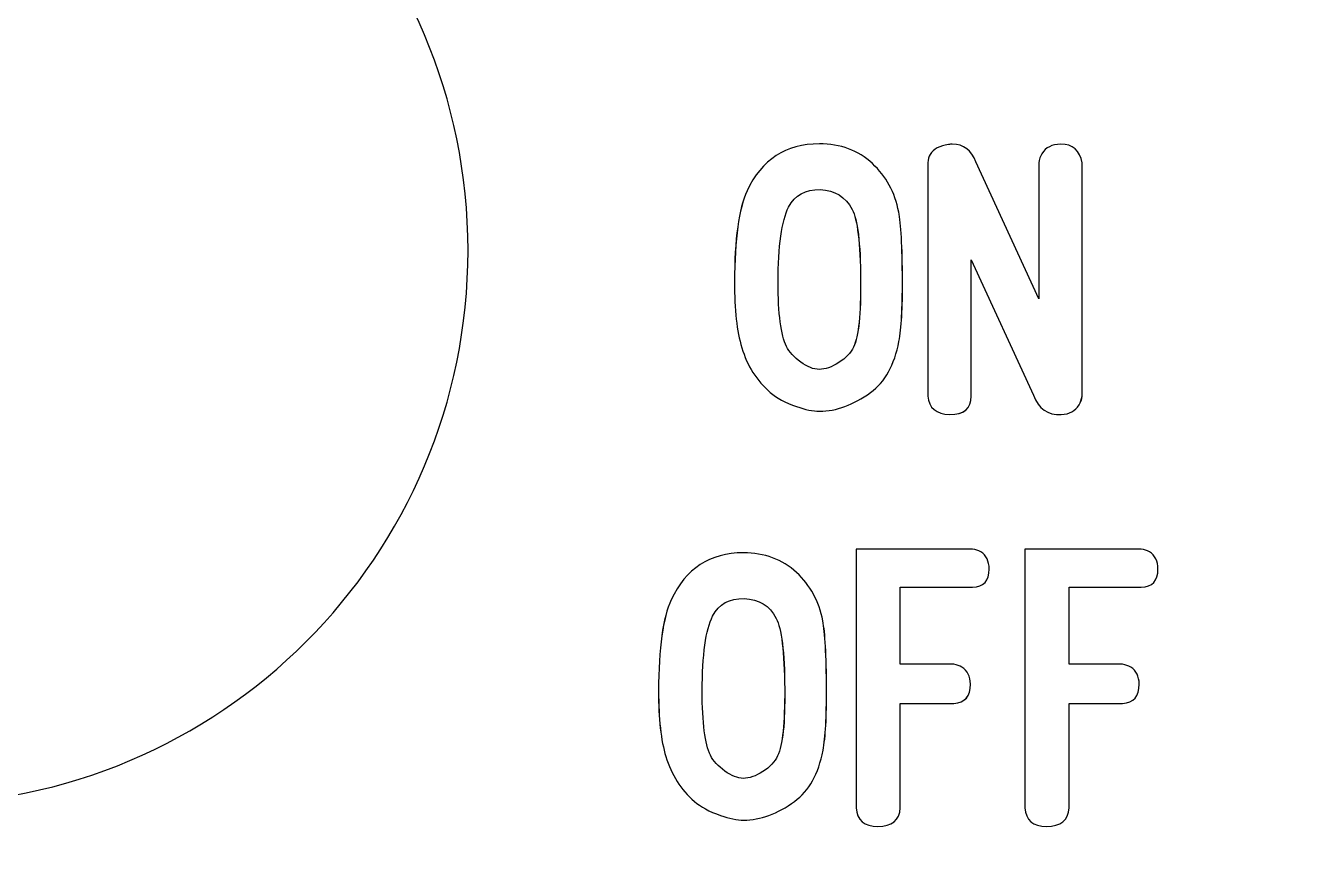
# Model space of a CAD drawing. Header units: millimetres. Extents: x -337 to -166, y 185 to 501.
# Drawn here: x -264.34 to -250.44, y 412.63 to 421.6 of the extents above; entities that cross this region are included whole.
import ezdxf

# ---------------------------------------------------------------- set-up
doc = ezdxf.new("R2010")
doc.units = ezdxf.units.MM
doc.header["$MEASUREMENT"] = 0
doc.layers.add('Layer 1', color=7, linetype='Continuous')

msp = doc.modelspace()

# ---------------------------------------------------------------- linework, layer by layer
at = {"layer": 'Layer 1', "color": 250}
msp.add_open_spline([(-311.1169, 450.5214), (-311.1169, 450.5214), (-166.2022, 448.6773), (-166.2022, 448.6773), (-166.2022, 448.6773), (-166.2022, 448.6773), (-166.2022, 441.2629), (-166.2022, 441.2629), (-166.2022, 441.2629), (-166.2022, 440.7156), (-166.6526, 440.2628), (-167.2023, 440.2628), (-167.2023, 440.2628), (-167.2023, 440.2628), (-170.6737, 440.2628), (-170.6737, 440.2628), (-170.6737, 440.2628), (-170.6737, 440.2628), (-170.6739, 440.2624), (-170.6739, 440.2624), (-170.6739, 440.2624), (-170.7003, 440.2628), (-170.7268, 440.2633), (-170.7533, 440.2633), (-170.7533, 440.2633), (-170.7533, 440.2633), (-170.7731, 440.2635), (-170.7731, 440.2635), (-170.7731, 440.2635), (-174.1442, 440.2612), (-176.8765, 437.5041), (-176.8765, 434.1087), (-176.8765, 434.1087), (-176.8765, 430.7102), (-174.139, 427.9541), (-170.7638, 427.9541), (-170.7638, 427.9541), (-170.7337, 427.9541), (-170.7038, 427.9541), (-170.6737, 427.9549), (-170.6737, 427.9549), (-170.6737, 427.9549), (-170.6737, 427.9541), (-170.6737, 427.9541), (-170.6737, 427.9541), (-170.6737, 427.9541), (-167.2022, 427.9541), (-167.2022, 427.9541), (-167.2022, 427.9541), (-166.654, 427.9541), (-166.2023, 427.4996), (-166.2023, 426.9542), (-166.2023, 426.9542), (-166.2023, 426.9542), (-166.2022, 412.3466), (-166.2022, 412.3466), (-166.2022, 412.3466), (-166.2022, 411.8011), (-166.6543, 411.3465), (-167.2023, 411.3465), (-167.2023, 411.3465), (-167.2023, 411.3465), (-170.6737, 411.3467), (-170.6737, 411.3467), (-170.6737, 411.3467), (-170.6737, 411.3467), (-170.6739, 411.3451), (-170.6739, 411.3451), (-170.6739, 411.3451), (-170.7038, 411.3459), (-170.7336, 411.3465), (-170.7638, 411.3465), (-170.7638, 411.3465), (-174.1391, 411.3467), (-176.8764, 408.59), (-176.8764, 405.1916), (-176.8764, 405.1916), (-176.8764, 405.1916), (-176.8871, 401.4329), (-176.8871, 401.4329), (-176.8871, 401.4329), (-176.8871, 400.8833), (-177.3394, 400.4335), (-177.8871, 400.4335), (-177.8871, 400.4335), (-177.8871, 400.4335), (-299.817, 400.4336), (-299.817, 400.4336), (-299.817, 400.4336), (-300.0898, 400.4336), (-300.33, 400.5321), (-300.5245, 400.7267), (-300.5245, 400.7267), (-300.719, 400.9214), (-300.817, 401.159), (-300.817, 401.4346), (-300.817, 401.4346), (-300.817, 401.4346), (-300.8018, 405.5958), (-300.8018, 405.5958), (-300.8018, 405.5958), (-300.8018, 408.9944), (-303.539, 411.7505), (-306.9143, 411.7505), (-306.9143, 411.7505), (-306.9444, 411.7505), (-306.9744, 411.7497), (-307.0041, 411.7489), (-307.0041, 411.7489), (-307.0041, 411.7489), (-307.0041, 411.7505), (-307.0041, 411.7505), (-307.0041, 411.7505), (-307.0041, 411.7505), (-310.2021, 411.7505), (-310.2021, 411.7505), (-310.2021, 411.7505), (-310.7504, 411.7505), (-311.2021, 412.1997), (-311.2021, 412.7505), (-311.2021, 412.7505), (-311.2021, 412.7505), (-311.2021, 426.9574), (-311.2021, 426.9574), (-311.2021, 426.9574), (-311.2021, 427.508), (-310.7504, 427.9572), (-310.2021, 427.9572), (-310.2021, 427.9572), (-310.2021, 427.9572), (-307.0041, 427.9573), (-307.0041, 427.9573), (-307.0041, 427.9573), (-307.0041, 427.9573), (-307.0043, 427.9593), (-307.0043, 427.9593), (-307.0043, 427.9593), (-306.9756, 427.9587), (-306.9466, 427.9574), (-306.9178, 427.9578), (-306.9178, 427.9578), (-306.9178, 427.9578), (-306.9016, 427.9579), (-306.9016, 427.9579), (-306.9016, 427.9579), (-303.5321, 427.9617), (-300.8018, 430.7181), (-300.8018, 434.1129), (-300.8018, 434.1129), (-300.8018, 437.5117), (-303.539, 440.2676), (-306.9143, 440.2676), (-306.9143, 440.2676), (-306.9444, 440.2678), (-306.9744, 440.2668), (-307.0041, 440.266), (-307.0041, 440.266), (-307.0041, 440.266), (-307.0041, 440.2678), (-307.0041, 440.2678), (-307.0041, 440.2678), (-307.0041, 440.2678), (-310.1021, 440.2678), (-310.1021, 440.2678), (-310.1021, 440.2678), (-310.6511, 440.2678), (-311.1021, 440.7169), (-311.1021, 441.2676), (-311.1021, 441.2676), (-311.1021, 441.2676), (-311.1169, 450.5214), (-311.1169, 450.5214)], degree=3, knots=[0, 0, 0, 0, 0.0227273, 0.0227273, 0.0227273, 0.0227273, 0.0454545, 0.0454545, 0.0454545, 0.0454545, 0.0681818, 0.0681818, 0.0681818, 0.0681818, 0.0909091, 0.0909091, 0.0909091, 0.0909091, 0.1136364, 0.1136364, 0.1136364, 0.1136364, 0.1363636, 0.1363636, 0.1363636, 0.1363636, 0.1590909, 0.1590909, 0.1590909, 0.1590909, 0.1818182, 0.1818182, 0.1818182, 0.1818182, 0.2045455, 0.2045455, 0.2045455, 0.2045455, 0.2272727, 0.2272727, 0.2272727, 0.2272727, 0.25, 0.25, 0.25, 0.25, 0.2727273, 0.2727273, 0.2727273, 0.2727273, 0.2954545, 0.2954545, 0.2954545, 0.2954545, 0.3181818, 0.3181818, 0.3181818, 0.3181818, 0.3409091, 0.3409091, 0.3409091, 0.3409091, 0.3636364, 0.3636364, 0.3636364, 0.3636364, 0.3863636, 0.3863636, 0.3863636, 0.3863636, 0.4090909, 0.4090909, 0.4090909, 0.4090909, 0.4318182, 0.4318182, 0.4318182, 0.4318182, 0.4545455, 0.4545455, 0.4545455, 0.4545455, 0.4772727, 0.4772727, 0.4772727, 0.4772727, 0.5, 0.5, 0.5, 0.5, 0.5227273, 0.5227273, 0.5227273, 0.5227273, 0.5454545, 0.5454545, 0.5454545, 0.5454545, 0.5681818, 0.5681818, 0.5681818, 0.5681818, 0.5909091, 0.5909091, 0.5909091, 0.5909091, 0.6136364, 0.6136364, 0.6136364, 0.6136364, 0.6363636, 0.6363636, 0.6363636, 0.6363636, 0.6590909, 0.6590909, 0.6590909, 0.6590909, 0.6818182, 0.6818182, 0.6818182, 0.6818182, 0.7045455, 0.7045455, 0.7045455, 0.7045455, 0.7272727, 0.7272727, 0.7272727, 0.7272727, 0.75, 0.75, 0.75, 0.75, 0.7727273, 0.7727273, 0.7727273, 0.7727273, 0.7954545, 0.7954545, 0.7954545, 0.7954545, 0.8181818, 0.8181818, 0.8181818, 0.8181818, 0.8409091, 0.8409091, 0.8409091, 0.8409091, 0.8636364, 0.8636364, 0.8636364, 0.8636364, 0.8863636, 0.8863636, 0.8863636, 0.8863636, 0.9090909, 0.9090909, 0.9090909, 0.9090909, 0.9318182, 0.9318182, 0.9318182, 0.9318182, 0.9545455, 0.9545455, 0.9545455, 0.9545455, 1, 1, 1, 1], dxfattribs=at)
at = {"layer": 'Layer 1', "color": 7}
for points, knots in [([(-265.5436, 425.1667), (-262.2299, 425.1667), (-259.5436, 422.4803), (-259.5436, 419.1666), (-259.5436, 419.1666), (-259.5436, 415.853), (-262.2299, 413.1666), (-265.5436, 413.1666), (-265.5436, 413.1666), (-268.8573, 413.1667), (-271.5436, 415.8529), (-271.5436, 419.1666), (-271.5436, 419.1666), (-271.5436, 422.4804), (-268.8573, 425.1666), (-265.5436, 425.1667)], [0, 0, 0, 0, 0.2, 0.2, 0.2, 0.2, 0.4, 0.4, 0.4, 0.4, 0.6, 0.6, 0.6, 0.6, 1, 1, 1, 1]), ([(-255.1801, 417.628), (-255.3666, 417.4927), (-255.5512, 417.425), (-255.7334, 417.425), (-255.7334, 417.425), (-255.8051, 417.425), (-255.8886, 417.4415), (-255.983, 417.4753), (-255.983, 417.4753), (-256.1057, 417.5183), (-256.2002, 417.5691), (-256.267, 417.628), (-256.267, 417.628), (-256.4142, 417.755), (-256.5173, 417.9169), (-256.5761, 418.1132), (-256.5761, 418.1132), (-256.6301, 418.2892), (-256.6565, 418.5254), (-256.6553, 418.8216), (-256.6553, 418.8216), (-256.6528, 419.2921), (-256.6074, 419.6221), (-256.5185, 419.8116), (-256.5185, 419.8116), (-256.3608, 420.1521), (-256.0996, 420.3219), (-255.7352, 420.3219), (-255.7352, 420.3219), (-255.5064, 420.322), (-255.3144, 420.2508), (-255.1599, 420.1078), (-255.1599, 420.1078), (-255.0114, 419.9718), (-254.9164, 419.7963), (-254.8747, 419.5834), (-254.8747, 419.5834), (-254.8507, 419.4602), (-254.8372, 419.2129), (-254.8348, 418.8431), (-254.8348, 418.8431), (-254.8323, 418.5432), (-254.8452, 418.3229), (-254.8728, 418.1813), (-254.8728, 418.1813), (-254.9207, 417.9263), (-255.0231, 417.7421), (-255.1801, 417.628)], [0, 0, 0, 0, 0.0769231, 0.0769231, 0.0769231, 0.0769231, 0.1538462, 0.1538462, 0.1538462, 0.1538462, 0.2307692, 0.2307692, 0.2307692, 0.2307692, 0.3076923, 0.3076923, 0.3076923, 0.3076923, 0.3846154, 0.3846154, 0.3846154, 0.3846154, 0.4615385, 0.4615385, 0.4615385, 0.4615385, 0.5384615, 0.5384615, 0.5384615, 0.5384615, 0.6153846, 0.6153846, 0.6153846, 0.6153846, 0.6923077, 0.6923077, 0.6923077, 0.6923077, 0.7692308, 0.7692308, 0.7692308, 0.7692308, 0.8461538, 0.8461538, 0.8461538, 0.8461538, 1, 1, 1, 1]), ([(-255.1801, 417.628), (-255.3666, 417.4927), (-255.5512, 417.425), (-255.7334, 417.425), (-255.7334, 417.425), (-255.8051, 417.425), (-255.8886, 417.4415), (-255.983, 417.4753), (-255.983, 417.4753), (-256.1057, 417.5183), (-256.2002, 417.5691), (-256.267, 417.628), (-256.267, 417.628), (-256.4142, 417.755), (-256.5173, 417.9169), (-256.5761, 418.1132), (-256.5761, 418.1132), (-256.6301, 418.2892), (-256.6553, 418.5254), (-256.6553, 418.8216), (-256.6553, 418.8216), (-256.6553, 419.2921), (-256.6074, 419.6221), (-256.5185, 419.8116), (-256.5185, 419.8116), (-256.3608, 420.1521), (-256.0996, 420.3219), (-255.7352, 420.3219), (-255.7352, 420.3219), (-255.5064, 420.322), (-255.3144, 420.2508), (-255.1599, 420.1078), (-255.1599, 420.1078), (-255.0114, 419.9718), (-254.9164, 419.7963), (-254.8747, 419.5834), (-254.8747, 419.5834), (-254.8507, 419.4602), (-254.8348, 419.2129), (-254.8348, 418.8431), (-254.8348, 418.8431), (-254.8348, 418.5432), (-254.8452, 418.3229), (-254.8728, 418.1813), (-254.8728, 418.1813), (-254.9207, 417.9263), (-255.0231, 417.7421), (-255.1801, 417.628)], [0, 0, 0, 0, 0.0769231, 0.0769231, 0.0769231, 0.0769231, 0.1538462, 0.1538462, 0.1538462, 0.1538462, 0.2307692, 0.2307692, 0.2307692, 0.2307692, 0.3076923, 0.3076923, 0.3076923, 0.3076923, 0.3846154, 0.3846154, 0.3846154, 0.3846154, 0.4615385, 0.4615385, 0.4615385, 0.4615385, 0.5384615, 0.5384615, 0.5384615, 0.5384615, 0.6153846, 0.6153846, 0.6153846, 0.6153846, 0.6923077, 0.6923077, 0.6923077, 0.6923077, 0.7692308, 0.7692308, 0.7692308, 0.7692308, 0.8461538, 0.8461538, 0.8461538, 0.8461538, 1, 1, 1, 1]), ([(-253.413, 417.5992), (-253.413, 417.5992), (-254.0884, 419.0639), (-254.0884, 419.0639), (-254.0884, 419.0639), (-254.0884, 419.0639), (-254.0884, 417.5887), (-254.0884, 417.5887), (-254.0884, 417.5887), (-254.092, 417.4528), (-254.1699, 417.3857), (-254.322, 417.3894), (-254.322, 417.3894), (-254.4693, 417.3933), (-254.5484, 417.4593), (-254.5594, 417.5894), (-254.5594, 417.5894), (-254.5594, 417.5894), (-254.5594, 420.1184), (-254.5594, 420.1184), (-254.5594, 420.1184), (-254.557, 420.1521), (-254.5484, 420.1814), (-254.5343, 420.2066), (-254.5343, 420.2066), (-254.4969, 420.2668), (-254.4312, 420.3029), (-254.3368, 420.3146), (-254.3368, 420.3146), (-254.322, 420.317), (-254.3085, 420.3182), (-254.2951, 420.3182), (-254.2951, 420.3182), (-254.1705, 420.3182), (-254.0859, 420.2538), (-254.0399, 420.1256), (-254.0399, 420.1256), (-254.0399, 420.1256), (-253.3572, 418.6414), (-253.3572, 418.6414), (-253.3572, 418.6414), (-253.3572, 418.6414), (-253.3572, 420.1152), (-253.3572, 420.1152), (-253.3572, 420.1152), (-253.3511, 420.1533), (-253.34, 420.187), (-253.3229, 420.2158), (-253.3229, 420.2158), (-253.2812, 420.2827), (-253.2137, 420.317), (-253.1198, 420.3182), (-253.1198, 420.3182), (-252.9867, 420.3196), (-252.9095, 420.252), (-252.888, 420.1152), (-252.888, 420.1152), (-252.888, 420.1152), (-252.888, 417.5887), (-252.888, 417.5887), (-252.888, 417.5887), (-252.8929, 417.552), (-252.9033, 417.5201), (-252.9205, 417.4937), (-252.9205, 417.4937), (-252.9598, 417.4274), (-253.0242, 417.3931), (-253.1125, 417.3894), (-253.1125, 417.3894), (-253.2603, 417.381), (-253.3603, 417.4507), (-253.413, 417.5992)], [0, 0, 0, 0, 0.0526316, 0.0526316, 0.0526316, 0.0526316, 0.1052632, 0.1052632, 0.1052632, 0.1052632, 0.1578947, 0.1578947, 0.1578947, 0.1578947, 0.2105263, 0.2105263, 0.2105263, 0.2105263, 0.2631579, 0.2631579, 0.2631579, 0.2631579, 0.3157895, 0.3157895, 0.3157895, 0.3157895, 0.3684211, 0.3684211, 0.3684211, 0.3684211, 0.4210526, 0.4210526, 0.4210526, 0.4210526, 0.4736842, 0.4736842, 0.4736842, 0.4736842, 0.5263158, 0.5263158, 0.5263158, 0.5263158, 0.5789474, 0.5789474, 0.5789474, 0.5789474, 0.6315789, 0.6315789, 0.6315789, 0.6315789, 0.6842105, 0.6842105, 0.6842105, 0.6842105, 0.7368421, 0.7368421, 0.7368421, 0.7368421, 0.7894737, 0.7894737, 0.7894737, 0.7894737, 0.8421053, 0.8421053, 0.8421053, 0.8421053, 0.8947368, 0.8947368, 0.8947368, 0.8947368, 1, 1, 1, 1]), ([(-253.413, 417.5992), (-253.413, 417.5992), (-254.0884, 419.0639), (-254.0884, 419.0639), (-254.0884, 419.0639), (-254.0884, 419.0639), (-254.0884, 417.5887), (-254.0884, 417.5887), (-254.0884, 417.5887), (-254.0884, 417.4528), (-254.1699, 417.3857), (-254.322, 417.3894), (-254.322, 417.3894), (-254.4693, 417.3933), (-254.5484, 417.4593), (-254.5594, 417.5894), (-254.5594, 417.5894), (-254.5594, 417.5894), (-254.5594, 420.1184), (-254.5594, 420.1184), (-254.5594, 420.1184), (-254.5594, 420.1521), (-254.5484, 420.1814), (-254.5343, 420.2066), (-254.5343, 420.2066), (-254.4969, 420.2668), (-254.4312, 420.3029), (-254.3368, 420.3146), (-254.3368, 420.3146), (-254.3368, 420.3146), (-254.2951, 420.3182), (-254.2951, 420.3182), (-254.2951, 420.3182), (-254.1705, 420.3182), (-254.0859, 420.2538), (-254.0399, 420.1256), (-254.0399, 420.1256), (-254.0399, 420.1256), (-253.3572, 418.6414), (-253.3572, 418.6414), (-253.3572, 418.6414), (-253.3572, 418.6414), (-253.3572, 420.1152), (-253.3572, 420.1152), (-253.3572, 420.1152), (-253.3572, 420.1533), (-253.34, 420.187), (-253.3229, 420.2158), (-253.3229, 420.2158), (-253.2812, 420.2827), (-253.2137, 420.317), (-253.1198, 420.3182), (-253.1198, 420.3182), (-252.9867, 420.3196), (-252.9095, 420.252), (-252.888, 420.1152), (-252.888, 420.1152), (-252.888, 420.1152), (-252.888, 417.5887), (-252.888, 417.5887), (-252.888, 417.5887), (-252.888, 417.552), (-252.9033, 417.5201), (-252.9205, 417.4937), (-252.9205, 417.4937), (-252.9598, 417.4274), (-253.0242, 417.3931), (-253.1125, 417.3894), (-253.1125, 417.3894), (-253.2603, 417.381), (-253.3603, 417.4507), (-253.413, 417.5992)], [0, 0, 0, 0, 0.0526316, 0.0526316, 0.0526316, 0.0526316, 0.1052632, 0.1052632, 0.1052632, 0.1052632, 0.1578947, 0.1578947, 0.1578947, 0.1578947, 0.2105263, 0.2105263, 0.2105263, 0.2105263, 0.2631579, 0.2631579, 0.2631579, 0.2631579, 0.3157895, 0.3157895, 0.3157895, 0.3157895, 0.3684211, 0.3684211, 0.3684211, 0.3684211, 0.4210526, 0.4210526, 0.4210526, 0.4210526, 0.4736842, 0.4736842, 0.4736842, 0.4736842, 0.5263158, 0.5263158, 0.5263158, 0.5263158, 0.5789474, 0.5789474, 0.5789474, 0.5789474, 0.6315789, 0.6315789, 0.6315789, 0.6315789, 0.6842105, 0.6842105, 0.6842105, 0.6842105, 0.7368421, 0.7368421, 0.7368421, 0.7368421, 0.7894737, 0.7894737, 0.7894737, 0.7894737, 0.8421053, 0.8421053, 0.8421053, 0.8421053, 0.8947368, 0.8947368, 0.8947368, 0.8947368, 1, 1, 1, 1]), ([(-255.3795, 419.6118), (-255.4525, 419.7497), (-255.5678, 419.8208), (-255.726, 419.8257), (-255.726, 419.8257), (-255.8867, 419.8307), (-256.0008, 419.7668), (-256.0689, 419.6349), (-256.0689, 419.6349), (-256.1443, 419.4878), (-256.1824, 419.2166), (-256.1824, 418.821), (-256.1824, 418.821), (-256.1824, 418.4807), (-256.1523, 418.2493), (-256.0928, 418.1273), (-256.0928, 418.1273), (-256.0615, 418.0668), (-256.0094, 418.0095), (-255.937, 417.9568), (-255.937, 417.9568), (-255.8646, 417.904), (-255.7978, 417.8776), (-255.7371, 417.8776), (-255.7371, 417.8776), (-255.672, 417.8777), (-255.6015, 417.9022), (-255.5248, 417.9512), (-255.5248, 417.9512), (-255.4482, 418.0005), (-255.3948, 418.0567), (-255.3647, 418.1205), (-255.3647, 418.1205), (-255.3089, 418.239), (-255.2832, 418.48), (-255.2881, 418.8443), (-255.2881, 418.8443), (-255.2924, 419.2487), (-255.323, 419.5043), (-255.3795, 419.6118)], [0, 0, 0, 0, 0.0909091, 0.0909091, 0.0909091, 0.0909091, 0.1818182, 0.1818182, 0.1818182, 0.1818182, 0.2727273, 0.2727273, 0.2727273, 0.2727273, 0.3636364, 0.3636364, 0.3636364, 0.3636364, 0.4545455, 0.4545455, 0.4545455, 0.4545455, 0.5454545, 0.5454545, 0.5454545, 0.5454545, 0.6363636, 0.6363636, 0.6363636, 0.6363636, 0.7272727, 0.7272727, 0.7272727, 0.7272727, 0.8181818, 0.8181818, 0.8181818, 0.8181818, 1, 1, 1, 1]), ([(-255.3795, 419.6118), (-255.4525, 419.7497), (-255.5678, 419.8208), (-255.726, 419.8257), (-255.726, 419.8257), (-255.8867, 419.8307), (-256.0008, 419.7668), (-256.0689, 419.6349), (-256.0689, 419.6349), (-256.1443, 419.4878), (-256.1824, 419.2166), (-256.1824, 418.821), (-256.1824, 418.821), (-256.1824, 418.4807), (-256.1523, 418.2493), (-256.0928, 418.1273), (-256.0928, 418.1273), (-256.0615, 418.0668), (-256.0094, 418.0095), (-255.937, 417.9568), (-255.937, 417.9568), (-255.8646, 417.904), (-255.7978, 417.8776), (-255.7371, 417.8776), (-255.7371, 417.8776), (-255.672, 417.8777), (-255.6015, 417.9022), (-255.5248, 417.9512), (-255.5248, 417.9512), (-255.4482, 418.0005), (-255.3948, 418.0567), (-255.3647, 418.1205), (-255.3647, 418.1205), (-255.3089, 418.239), (-255.2881, 418.48), (-255.2881, 418.8443), (-255.2881, 418.8443), (-255.2881, 419.2487), (-255.323, 419.5043), (-255.3795, 419.6118)], [0, 0, 0, 0, 0.0909091, 0.0909091, 0.0909091, 0.0909091, 0.1818182, 0.1818182, 0.1818182, 0.1818182, 0.2727273, 0.2727273, 0.2727273, 0.2727273, 0.3636364, 0.3636364, 0.3636364, 0.3636364, 0.4545455, 0.4545455, 0.4545455, 0.4545455, 0.5454545, 0.5454545, 0.5454545, 0.5454545, 0.6363636, 0.6363636, 0.6363636, 0.6363636, 0.7272727, 0.7272727, 0.7272727, 0.7272727, 0.8181818, 0.8181818, 0.8181818, 0.8181818, 1, 1, 1, 1]), ([(-256.0029, 413.1963), (-256.1894, 413.0608), (-256.374, 412.9932), (-256.5562, 412.9932), (-256.5562, 412.9932), (-256.6279, 412.9933), (-256.7114, 413.0097), (-256.8058, 413.0435), (-256.8058, 413.0435), (-256.9285, 413.0866), (-257.023, 413.1373), (-257.0898, 413.1962), (-257.0898, 413.1962), (-257.237, 413.3233), (-257.3401, 413.4851), (-257.3989, 413.6814), (-257.3989, 413.6814), (-257.4529, 413.8575), (-257.4793, 414.0936), (-257.4781, 414.3898), (-257.4781, 414.3898), (-257.4756, 414.8604), (-257.4302, 415.1903), (-257.3413, 415.3798), (-257.3413, 415.3798), (-257.1837, 415.7202), (-256.9224, 415.8901), (-256.558, 415.8901), (-256.558, 415.8901), (-256.3292, 415.8901), (-256.1372, 415.819), (-255.9827, 415.676), (-255.9827, 415.676), (-255.8342, 415.5401), (-255.7392, 415.3645), (-255.6975, 415.1516), (-255.6975, 415.1516), (-255.6735, 415.0283), (-255.66, 414.7811), (-255.6576, 414.4113), (-255.6576, 414.4113), (-255.6551, 414.1113), (-255.668, 413.8911), (-255.6956, 413.7495), (-255.6956, 413.7495), (-255.7435, 413.4944), (-255.8459, 413.3103), (-256.0029, 413.1963)], [0, 0, 0, 0, 0.0769231, 0.0769231, 0.0769231, 0.0769231, 0.1538462, 0.1538462, 0.1538462, 0.1538462, 0.2307692, 0.2307692, 0.2307692, 0.2307692, 0.3076923, 0.3076923, 0.3076923, 0.3076923, 0.3846154, 0.3846154, 0.3846154, 0.3846154, 0.4615385, 0.4615385, 0.4615385, 0.4615385, 0.5384615, 0.5384615, 0.5384615, 0.5384615, 0.6153846, 0.6153846, 0.6153846, 0.6153846, 0.6923077, 0.6923077, 0.6923077, 0.6923077, 0.7692308, 0.7692308, 0.7692308, 0.7692308, 0.8461538, 0.8461538, 0.8461538, 0.8461538, 1, 1, 1, 1]), ([(-256.0029, 413.1963), (-256.1894, 413.0608), (-256.374, 412.9932), (-256.5562, 412.9932), (-256.5562, 412.9932), (-256.6279, 412.9933), (-256.7114, 413.0097), (-256.8058, 413.0435), (-256.8058, 413.0435), (-256.9285, 413.0866), (-257.023, 413.1373), (-257.0898, 413.1962), (-257.0898, 413.1962), (-257.237, 413.3233), (-257.3401, 413.4851), (-257.3989, 413.6814), (-257.3989, 413.6814), (-257.4529, 413.8575), (-257.4781, 414.0936), (-257.4781, 414.3898), (-257.4781, 414.3898), (-257.4781, 414.8604), (-257.4302, 415.1903), (-257.3413, 415.3798), (-257.3413, 415.3798), (-257.1837, 415.7202), (-256.9224, 415.8901), (-256.558, 415.8901), (-256.558, 415.8901), (-256.3292, 415.8901), (-256.1372, 415.819), (-255.9827, 415.676), (-255.9827, 415.676), (-255.8342, 415.5401), (-255.7392, 415.3645), (-255.6975, 415.1516), (-255.6975, 415.1516), (-255.6735, 415.0283), (-255.6576, 414.7811), (-255.6576, 414.4113), (-255.6576, 414.4113), (-255.6576, 414.1113), (-255.668, 413.8911), (-255.6956, 413.7495), (-255.6956, 413.7495), (-255.7435, 413.4944), (-255.8459, 413.3103), (-256.0029, 413.1963)], [0, 0, 0, 0, 0.0769231, 0.0769231, 0.0769231, 0.0769231, 0.1538462, 0.1538462, 0.1538462, 0.1538462, 0.2307692, 0.2307692, 0.2307692, 0.2307692, 0.3076923, 0.3076923, 0.3076923, 0.3076923, 0.3846154, 0.3846154, 0.3846154, 0.3846154, 0.4615385, 0.4615385, 0.4615385, 0.4615385, 0.5384615, 0.5384615, 0.5384615, 0.5384615, 0.6153846, 0.6153846, 0.6153846, 0.6153846, 0.6923077, 0.6923077, 0.6923077, 0.6923077, 0.7692308, 0.7692308, 0.7692308, 0.7692308, 0.8461538, 0.8461538, 0.8461538, 0.8461538, 1, 1, 1, 1]), ([(-254.8578, 415.5178), (-254.8578, 415.5178), (-254.8578, 414.6824), (-254.8578, 414.6824), (-254.8578, 414.6824), (-254.8578, 414.6824), (-254.2788, 414.6824), (-254.2788, 414.6824), (-254.2788, 414.6824), (-254.2444, 414.6765), (-254.2144, 414.6658), (-254.1892, 414.6499), (-254.1892, 414.6499), (-254.1291, 414.612), (-254.0984, 414.5505), (-254.0978, 414.4671), (-254.0978, 414.4671), (-254.0966, 414.3353), (-254.1567, 414.2659), (-254.2788, 414.2586), (-254.2788, 414.2586), (-254.2788, 414.2586), (-254.8578, 414.2588), (-254.8578, 414.2588), (-254.8578, 414.2588), (-254.8578, 414.2588), (-254.8578, 413.1265), (-254.8578, 413.1265), (-254.8578, 413.1265), (-254.8664, 412.9907), (-254.9473, 412.9239), (-255.1019, 412.9251), (-255.1019, 412.9251), (-255.2485, 412.9264), (-255.3264, 412.9932), (-255.3374, 413.1263), (-255.3374, 413.1263), (-255.3374, 413.1263), (-255.3374, 415.9294), (-255.3374, 415.9294), (-255.3374, 415.9294), (-255.3374, 415.9294), (-254.0757, 415.9294), (-254.0757, 415.9294), (-254.0757, 415.9294), (-254.0414, 415.9258), (-254.0113, 415.9165), (-253.9862, 415.9005), (-253.9862, 415.9005), (-253.9261, 415.8625), (-253.8954, 415.7999), (-253.8942, 415.7135), (-253.8942, 415.7135), (-253.8942, 415.5865), (-253.9549, 415.5215), (-254.0757, 415.5178), (-254.0757, 415.5178), (-254.0757, 415.5178), (-254.8578, 415.5178), (-254.8578, 415.5178)], [0, 0, 0, 0, 0.0625, 0.0625, 0.0625, 0.0625, 0.125, 0.125, 0.125, 0.125, 0.1875, 0.1875, 0.1875, 0.1875, 0.25, 0.25, 0.25, 0.25, 0.3125, 0.3125, 0.3125, 0.3125, 0.375, 0.375, 0.375, 0.375, 0.4375, 0.4375, 0.4375, 0.4375, 0.5, 0.5, 0.5, 0.5, 0.5625, 0.5625, 0.5625, 0.5625, 0.625, 0.625, 0.625, 0.625, 0.6875, 0.6875, 0.6875, 0.6875, 0.75, 0.75, 0.75, 0.75, 0.8125, 0.8125, 0.8125, 0.8125, 0.875, 0.875, 0.875, 0.875, 1, 1, 1, 1]), ([(-254.8578, 415.5178), (-254.8578, 415.5178), (-254.8578, 414.6824), (-254.8578, 414.6824), (-254.8578, 414.6824), (-254.8578, 414.6824), (-254.2788, 414.6824), (-254.2788, 414.6824), (-254.2788, 414.6824), (-254.2444, 414.6765), (-254.2144, 414.6658), (-254.1892, 414.6499), (-254.1892, 414.6499), (-254.1291, 414.612), (-254.0978, 414.5505), (-254.0978, 414.4671), (-254.0978, 414.4671), (-254.0978, 414.3353), (-254.1567, 414.2659), (-254.2788, 414.2586), (-254.2788, 414.2586), (-254.2788, 414.2586), (-254.8578, 414.2588), (-254.8578, 414.2588), (-254.8578, 414.2588), (-254.8578, 414.2588), (-254.8578, 413.1265), (-254.8578, 413.1265), (-254.8578, 413.1265), (-254.8664, 412.9907), (-254.9473, 412.9239), (-255.1019, 412.9251), (-255.1019, 412.9251), (-255.2485, 412.9264), (-255.3264, 412.9932), (-255.3374, 413.1263), (-255.3374, 413.1263), (-255.3374, 413.1263), (-255.3374, 415.9294), (-255.3374, 415.9294), (-255.3374, 415.9294), (-255.3374, 415.9294), (-254.0757, 415.9294), (-254.0757, 415.9294), (-254.0757, 415.9294), (-254.0414, 415.9258), (-254.0113, 415.9165), (-253.9862, 415.9005), (-253.9862, 415.9005), (-253.9261, 415.8625), (-253.8942, 415.7999), (-253.8942, 415.7135), (-253.8942, 415.7135), (-253.8942, 415.5865), (-253.9549, 415.5215), (-254.0757, 415.5178), (-254.0757, 415.5178), (-254.0757, 415.5178), (-254.8578, 415.5178), (-254.8578, 415.5178)], [0, 0, 0, 0, 0.0625, 0.0625, 0.0625, 0.0625, 0.125, 0.125, 0.125, 0.125, 0.1875, 0.1875, 0.1875, 0.1875, 0.25, 0.25, 0.25, 0.25, 0.3125, 0.3125, 0.3125, 0.3125, 0.375, 0.375, 0.375, 0.375, 0.4375, 0.4375, 0.4375, 0.4375, 0.5, 0.5, 0.5, 0.5, 0.5625, 0.5625, 0.5625, 0.5625, 0.625, 0.625, 0.625, 0.625, 0.6875, 0.6875, 0.6875, 0.6875, 0.75, 0.75, 0.75, 0.75, 0.8125, 0.8125, 0.8125, 0.8125, 0.875, 0.875, 0.875, 0.875, 1, 1, 1, 1]), ([(-253.0287, 415.5178), (-253.0287, 415.5178), (-253.0287, 414.6824), (-253.0287, 414.6824), (-253.0287, 414.6824), (-253.0287, 414.6824), (-252.4497, 414.6824), (-252.4497, 414.6824), (-252.4497, 414.6824), (-252.4153, 414.6765), (-252.3853, 414.6658), (-252.3601, 414.6499), (-252.3601, 414.6499), (-252.3, 414.612), (-252.2693, 414.5505), (-252.2687, 414.4671), (-252.2687, 414.4671), (-252.2675, 414.3353), (-252.3276, 414.2659), (-252.4497, 414.2586), (-252.4497, 414.2586), (-252.4497, 414.2586), (-253.0287, 414.2588), (-253.0287, 414.2588), (-253.0287, 414.2588), (-253.0287, 414.2588), (-253.0287, 413.1265), (-253.0287, 413.1265), (-253.0287, 413.1265), (-253.0373, 412.9907), (-253.1182, 412.9239), (-253.2728, 412.9251), (-253.2728, 412.9251), (-253.4194, 412.9264), (-253.4973, 412.9932), (-253.5083, 413.1263), (-253.5083, 413.1263), (-253.5083, 413.1263), (-253.5083, 415.9294), (-253.5083, 415.9294), (-253.5083, 415.9294), (-253.5083, 415.9294), (-252.2466, 415.9294), (-252.2466, 415.9294), (-252.2466, 415.9294), (-252.2123, 415.9258), (-252.1822, 415.9165), (-252.1571, 415.9005), (-252.1571, 415.9005), (-252.097, 415.8625), (-252.0663, 415.7999), (-252.0651, 415.7135), (-252.0651, 415.7135), (-252.0651, 415.5865), (-252.1258, 415.5215), (-252.2466, 415.5178), (-252.2466, 415.5178), (-252.2466, 415.5178), (-253.0287, 415.5178), (-253.0287, 415.5178)], [0, 0, 0, 0, 0.0625, 0.0625, 0.0625, 0.0625, 0.125, 0.125, 0.125, 0.125, 0.1875, 0.1875, 0.1875, 0.1875, 0.25, 0.25, 0.25, 0.25, 0.3125, 0.3125, 0.3125, 0.3125, 0.375, 0.375, 0.375, 0.375, 0.4375, 0.4375, 0.4375, 0.4375, 0.5, 0.5, 0.5, 0.5, 0.5625, 0.5625, 0.5625, 0.5625, 0.625, 0.625, 0.625, 0.625, 0.6875, 0.6875, 0.6875, 0.6875, 0.75, 0.75, 0.75, 0.75, 0.8125, 0.8125, 0.8125, 0.8125, 0.875, 0.875, 0.875, 0.875, 1, 1, 1, 1]), ([(-253.0287, 415.5178), (-253.0287, 415.5178), (-253.0287, 414.6824), (-253.0287, 414.6824), (-253.0287, 414.6824), (-253.0287, 414.6824), (-252.4497, 414.6824), (-252.4497, 414.6824), (-252.4497, 414.6824), (-252.4153, 414.6765), (-252.3853, 414.6658), (-252.3601, 414.6499), (-252.3601, 414.6499), (-252.3, 414.612), (-252.2687, 414.5505), (-252.2687, 414.4671), (-252.2687, 414.4671), (-252.2687, 414.3353), (-252.3276, 414.2659), (-252.4497, 414.2586), (-252.4497, 414.2586), (-252.4497, 414.2586), (-253.0287, 414.2588), (-253.0287, 414.2588), (-253.0287, 414.2588), (-253.0287, 414.2588), (-253.0287, 413.1265), (-253.0287, 413.1265), (-253.0287, 413.1265), (-253.0373, 412.9907), (-253.1182, 412.9239), (-253.2728, 412.9251), (-253.2728, 412.9251), (-253.4194, 412.9264), (-253.4973, 412.9932), (-253.5083, 413.1263), (-253.5083, 413.1263), (-253.5083, 413.1263), (-253.5083, 415.9294), (-253.5083, 415.9294), (-253.5083, 415.9294), (-253.5083, 415.9294), (-252.2466, 415.9294), (-252.2466, 415.9294), (-252.2466, 415.9294), (-252.2123, 415.9258), (-252.1822, 415.9165), (-252.1571, 415.9005), (-252.1571, 415.9005), (-252.097, 415.8625), (-252.0651, 415.7999), (-252.0651, 415.7135), (-252.0651, 415.7135), (-252.0651, 415.5865), (-252.1258, 415.5215), (-252.2466, 415.5178), (-252.2466, 415.5178), (-252.2466, 415.5178), (-253.0287, 415.5178), (-253.0287, 415.5178)], [0, 0, 0, 0, 0.0625, 0.0625, 0.0625, 0.0625, 0.125, 0.125, 0.125, 0.125, 0.1875, 0.1875, 0.1875, 0.1875, 0.25, 0.25, 0.25, 0.25, 0.3125, 0.3125, 0.3125, 0.3125, 0.375, 0.375, 0.375, 0.375, 0.4375, 0.4375, 0.4375, 0.4375, 0.5, 0.5, 0.5, 0.5, 0.5625, 0.5625, 0.5625, 0.5625, 0.625, 0.625, 0.625, 0.625, 0.6875, 0.6875, 0.6875, 0.6875, 0.75, 0.75, 0.75, 0.75, 0.8125, 0.8125, 0.8125, 0.8125, 0.875, 0.875, 0.875, 0.875, 1, 1, 1, 1]), ([(-256.2023, 415.1799), (-256.2753, 415.3178), (-256.3906, 415.389), (-256.5488, 415.3939), (-256.5488, 415.3939), (-256.7095, 415.399), (-256.8236, 415.335), (-256.8917, 415.2031), (-256.8917, 415.2031), (-256.9671, 415.0561), (-257.0052, 414.7848), (-257.0052, 414.3892), (-257.0052, 414.3892), (-257.0052, 414.049), (-256.9751, 413.8175), (-256.9156, 413.6955), (-256.9156, 413.6955), (-256.8843, 413.6349), (-256.8322, 413.5777), (-256.7598, 413.525), (-256.7598, 413.525), (-256.6874, 413.4723), (-256.6206, 413.4458), (-256.5599, 413.4458), (-256.5599, 413.4458), (-256.4948, 413.446), (-256.4243, 413.4704), (-256.3476, 413.5194), (-256.3476, 413.5194), (-256.271, 413.5686), (-256.2176, 413.6249), (-256.1875, 413.6887), (-256.1875, 413.6887), (-256.1317, 413.8073), (-256.106, 414.0482), (-256.1109, 414.4125), (-256.1109, 414.4125), (-256.1152, 414.8168), (-256.1458, 415.0725), (-256.2023, 415.1799)], [0, 0, 0, 0, 0.0909091, 0.0909091, 0.0909091, 0.0909091, 0.1818182, 0.1818182, 0.1818182, 0.1818182, 0.2727273, 0.2727273, 0.2727273, 0.2727273, 0.3636364, 0.3636364, 0.3636364, 0.3636364, 0.4545455, 0.4545455, 0.4545455, 0.4545455, 0.5454545, 0.5454545, 0.5454545, 0.5454545, 0.6363636, 0.6363636, 0.6363636, 0.6363636, 0.7272727, 0.7272727, 0.7272727, 0.7272727, 0.8181818, 0.8181818, 0.8181818, 0.8181818, 1, 1, 1, 1]), ([(-256.2023, 415.1799), (-256.2753, 415.3178), (-256.3906, 415.389), (-256.5488, 415.3939), (-256.5488, 415.3939), (-256.7095, 415.399), (-256.8236, 415.335), (-256.8917, 415.2031), (-256.8917, 415.2031), (-256.9671, 415.0561), (-257.0052, 414.7848), (-257.0052, 414.3892), (-257.0052, 414.3892), (-257.0052, 414.049), (-256.9751, 413.8175), (-256.9156, 413.6955), (-256.9156, 413.6955), (-256.8843, 413.6349), (-256.8322, 413.5777), (-256.7598, 413.525), (-256.7598, 413.525), (-256.6874, 413.4723), (-256.6206, 413.4458), (-256.5599, 413.4458), (-256.5599, 413.4458), (-256.4948, 413.446), (-256.4243, 413.4704), (-256.3476, 413.5194), (-256.3476, 413.5194), (-256.271, 413.5686), (-256.2176, 413.6249), (-256.1875, 413.6887), (-256.1875, 413.6887), (-256.1317, 413.8073), (-256.1109, 414.0482), (-256.1109, 414.4125), (-256.1109, 414.4125), (-256.1109, 414.8168), (-256.1458, 415.0725), (-256.2023, 415.1799)], [0, 0, 0, 0, 0.0909091, 0.0909091, 0.0909091, 0.0909091, 0.1818182, 0.1818182, 0.1818182, 0.1818182, 0.2727273, 0.2727273, 0.2727273, 0.2727273, 0.3636364, 0.3636364, 0.3636364, 0.3636364, 0.4545455, 0.4545455, 0.4545455, 0.4545455, 0.5454545, 0.5454545, 0.5454545, 0.5454545, 0.6363636, 0.6363636, 0.6363636, 0.6363636, 0.7272727, 0.7272727, 0.7272727, 0.7272727, 0.8181818, 0.8181818, 0.8181818, 0.8181818, 1, 1, 1, 1])]:
    msp.add_open_spline(points, degree=3, knots=knots, dxfattribs=at)

doc.saveas('drawing.dxf')
